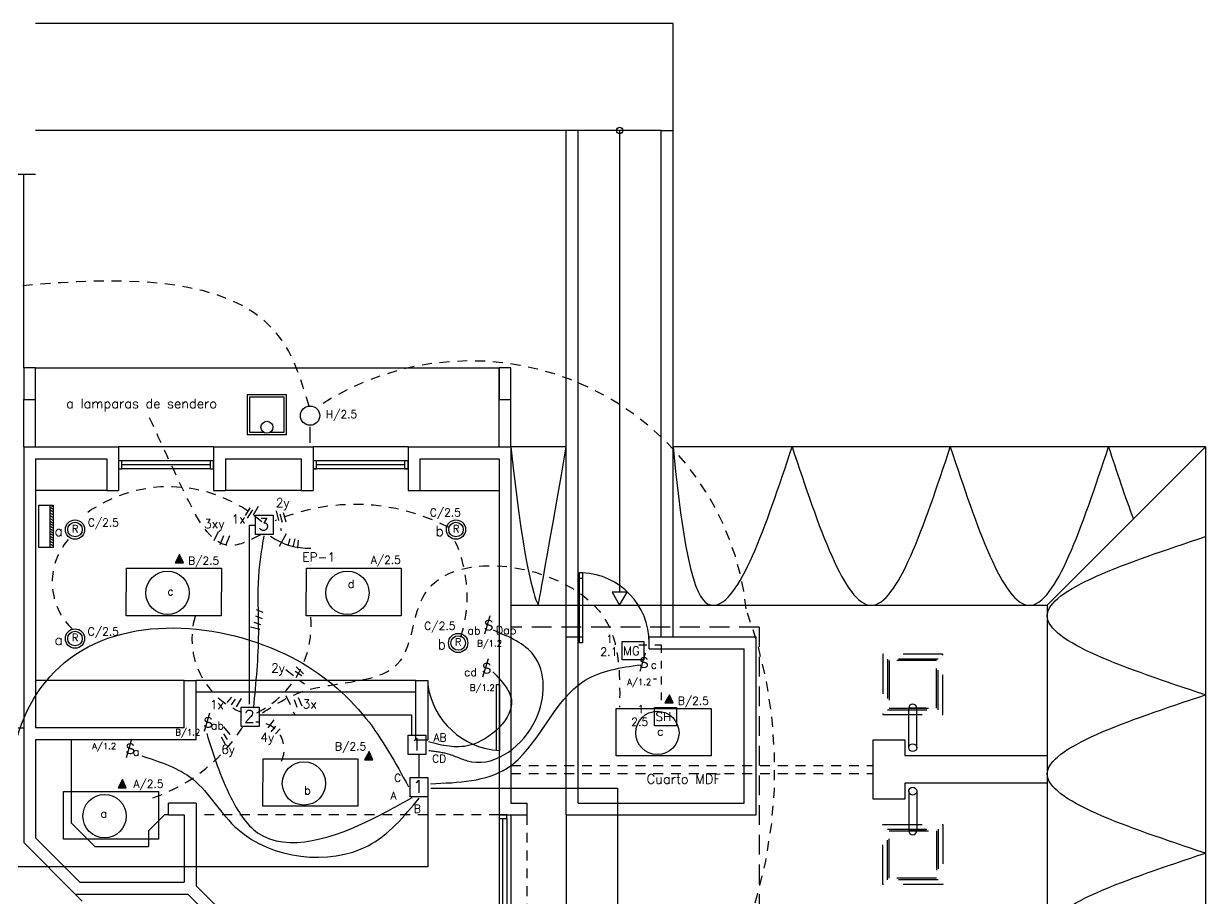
# Model space of a CAD drawing. Extents: x 638.8 to 694.4, y 623.5 to 665.5.
# Drawn here: x 679.41 to 694.35, y 650.94 to 661.99 of the extents above; entities that cross this region are included whole.
import ezdxf

# ---------------------------------------------------------------- set-up
doc = ezdxf.new("R2010")
doc.units = 0
doc.header["$LTSCALE"] = 0.5
doc.header["$MEASUREMENT"] = 0
for name, pattern in [('DASHDOTX2', [2, 1, -0.5, 0, -0.5]), ('DASHED2', [0.375, 0.25, -0.125]), ('HIDDEN', [0.375, 0.25, -0.125]), ('HIDDEN2', [0.1875, 0.125, -0.0625]), ('PHANTOM2', [31.75, 15.875, -3.175, 3.175, -3.175, 3.175, -3.175])]:
    doc.linetypes.add(name, pattern=pattern)
for name, color, linetype in [('AIRE', 5, 'CONTINUOUS'), ('ALUMBRADO', 3, 'CONTINUOUS'), ('columnas', 5, 'CONTINUOUS'), ('LUCES', 170, 'CONTINUOUS'), ('METAL', 6, 'CONTINUOUS'), ('MUEBLES', 6, 'CONTINUOUS'), ('paredes', 1, 'CONTINUOUS'), ('PROYECCIONES', 6, 'HIDDEN'), ('PUERTAS', 6, 'CONTINUOUS'), ('SEÑALES', 4, 'CONTINUOUS'), ('talud', 5, 'CONTINUOUS'), ('texturas', 6, 'CONTINUOUS'), ('TOMAS', 4, 'HIDDEN2'), ('TUBERIA', 3, 'DASHDOTX2'), ('tuberia_alumbrado', 3, 'DASHED2'), ('ventanas', 6, 'CONTINUOUS')]:
    doc.layers.add(name, color=color, linetype=linetype)
doc.styles.add('romans', font='romans.shx')

msp = doc.modelspace()

# ---------------------------------------------------------------- linework, layer by layer
at = {"layer": 'AIRE'}
for p, q in [((679.783, 655.882), (679.743, 655.904)), ((679.743, 655.369), (679.743, 655.903)), ((679.783, 655.852), (679.743, 655.874)), ((679.783, 655.818), (679.743, 655.84)), ((679.783, 655.781), (679.743, 655.803)), ((679.783, 655.746), (679.743, 655.768)), ((679.783, 655.712), (679.743, 655.734)), ((679.783, 655.678), (679.743, 655.7)), ((679.783, 655.645), (679.743, 655.667)), ((679.783, 655.613), (679.743, 655.635)), ((679.783, 655.581), (679.743, 655.603)), ((679.783, 655.55), (679.743, 655.572)), ((679.783, 655.521), (679.743, 655.543)), ((679.783, 655.487), (679.743, 655.509)), ((679.783, 655.457), (679.743, 655.479)), ((679.783, 655.423), (679.743, 655.445)), ((679.783, 655.39), (679.743, 655.412))]:
    msp.add_line(p, q, dxfattribs=at)
msp.add_lwpolyline([(679.601, 655.369), (679.601, 655.904), (679.783, 655.904), (679.783, 655.369)], close=True, dxfattribs=at)
at = {"layer": 'ALUMBRADO', "linetype": 'Continuous'}
msp.add_line((683.029, 656.895), (683.029, 656.693), dxfattribs=at)
at = {"layer": 'ALUMBRADO', "color": 1}
for p, q in [((681.382, 655.28), (681.326, 655.176)), ((681.326, 655.176), (681.429, 655.176)), ((681.429, 655.176), (681.382, 655.28)), ((687.575, 653.509), (687.518, 653.405)), ((687.518, 653.405), (687.622, 653.405)), ((687.622, 653.405), (687.575, 653.509)), ((683.777, 652.791), (683.72, 652.688)), ((683.824, 652.688), (683.777, 652.791)), ((683.72, 652.688), (683.824, 652.688)), ((680.66, 652.437), (680.604, 652.333)), ((680.604, 652.333), (680.707, 652.333)), ((680.707, 652.333), (680.66, 652.437))]:
    msp.add_line(p, q, dxfattribs=at)
at = {"layer": 'ALUMBRADO'}
for points in [[(682.342, 655.778), (682.566, 655.778), (682.566, 655.534), (682.342, 655.534)], [(680.71, 655.107), (681.91, 655.107), (681.909, 654.507), (680.708, 654.507)], [(682.984, 655.107), (684.184, 655.107), (684.182, 654.507), (682.982, 654.507)], [(682.161, 653.351), (682.386, 653.351), (682.386, 653.107), (682.161, 653.107)], [(686.903, 653.336), (688.103, 653.336), (688.101, 652.737), (686.901, 652.737)], [(684.272, 652.998), (684.496, 652.998), (684.496, 652.754), (684.272, 652.754)], [(682.436, 652.699), (683.636, 652.699), (683.634, 652.099), (682.434, 652.099)], [(684.297, 652.464), (684.521, 652.464), (684.521, 652.22), (684.297, 652.22)], [(679.915, 652.285), (681.115, 652.285), (681.113, 651.685), (679.913, 651.685)]]:
    msp.add_lwpolyline(points, close=True, dxfattribs=at)
for centre, radius in [((683.031, 657.036), 0.122), ((680.059, 655.596), 0.122), ((684.876, 655.596), 0.122), ((681.229, 654.797), 0.274), ((683.503, 654.797), 0.274), ((680.059, 654.219), 0.122), ((684.904, 654.163), 0.122), ((687.422, 653.026), 0.274), ((682.954, 652.389), 0.274), ((680.433, 651.975), 0.274)]:
    msp.add_circle(centre, radius, dxfattribs=at)
at = {"layer": 'ALUMBRADO', "color": 1}
for centre in [(680.059, 655.596), (684.876, 655.596), (680.059, 654.219), (684.904, 654.163)]:
    msp.add_circle(centre, 0.0921, dxfattribs=at)
for points in [[(681.326, 655.176), (681.382, 655.28), (681.429, 655.176)], [(687.518, 653.405), (687.575, 653.509), (687.622, 653.405)], [(683.72, 652.688), (683.777, 652.791), (683.824, 652.688)], [(680.604, 652.333), (680.66, 652.437), (680.707, 652.333)]]:
    msp.add_solid(points, dxfattribs=at)
at = {"layer": 'columnas'}
msp.add_lwpolyline([(692.351, 652.74), (692.351, 652.39), (690.551, 652.39), (690.551, 652.19), (690.151, 652.19), (690.151, 652.94), (690.551, 652.94), (690.551, 652.74), (692.351, 652.74)], dxfattribs=at)
at = {"layer": 'LUCES'}
for p, q in [((685.306, 654.506), (685.238, 654.273)), ((687.269, 654.035), (687.201, 653.803)), ((685.281, 653.963), (685.213, 653.731)), ((681.76, 653.278), (681.692, 653.046)), ((680.774, 652.946), (680.706, 652.713))]:
    msp.add_line(p, q, dxfattribs=at)
at = {"layer": 'METAL'}
msp.add_circle((682.485, 656.89), 0.075, dxfattribs=at)
at = {"layer": 'MUEBLES'}
for p, q in [((680.46, 656.09), (679.56, 656.09)), ((682.92, 656.09), (681.96, 656.09)), ((684.42, 656.09), (685.42, 656.09)), ((681.44, 653.69), (679.56, 653.69)), ((680.01, 652.94), (680.01, 651.889)), ((680.308, 651.59), (680.01, 651.889)), ((681.19, 651.99), (680.99, 651.79)), ((681.24, 651.99), (681.19, 651.99)), ((680.99, 651.79), (680.99, 651.59)), ((680.308, 651.59), (680.99, 651.59))]:
    msp.add_line(p, q, dxfattribs=at)
at = {"layer": 'paredes', "color": 6}
for p, q in [((685.42, 656.64), (685.42, 657.64)), ((685.57, 656.64), (685.57, 657.64)), ((679.41, 656.64), (679.41, 657.24)), ((679.56, 656.64), (679.56, 657.24))]:
    msp.add_line(p, q, dxfattribs=at)
at = {"layer": 'paredes'}
for p, q in [((679.41, 656.64), (679.41, 651.64)), ((679.41, 656.64), (680.61, 656.64)), ((680.61, 656.64), (680.61, 656.09)), ((681.81, 656.64), (681.81, 656.09)), ((681.81, 656.64), (683.07, 656.64)), ((683.07, 656.64), (683.07, 656.09)), ((684.27, 656.64), (684.27, 656.09)), ((684.27, 656.64), (685.57, 656.64)), ((685.57, 656.64), (685.57, 652.14)), ((679.56, 656.49), (679.56, 653.54)), ((679.56, 656.49), (680.46, 656.49)), ((680.46, 656.49), (680.46, 656.09)), ((681.96, 656.49), (682.92, 656.49)), ((681.96, 656.49), (681.96, 656.09)), ((682.92, 656.49), (682.92, 656.09)), ((684.42, 656.49), (685.42, 656.49)), ((684.42, 656.49), (684.42, 656.09)), ((685.42, 656.49), (685.42, 651.99)), ((680.46, 656.09), (680.61, 656.09)), ((681.81, 656.09), (681.96, 656.09)), ((682.92, 656.09), (683.07, 656.09)), ((684.27, 656.09), (684.42, 656.09)), ((686.27, 651.99), (686.27, 654.24)), ((686.27, 654.24), (686.42, 654.24)), ((686.42, 652.14), (686.42, 654.24)), ((687.32, 654.24), (688.67, 654.24)), ((687.32, 654.09), (687.32, 654.24)), ((688.67, 651.99), (688.67, 654.24)), ((687.32, 654.09), (688.52, 654.09)), ((688.52, 652.14), (688.52, 654.09)), ((681.44, 653.09), (681.44, 653.69)), ((681.44, 653.69), (681.59, 653.69)), ((681.59, 652.94), (681.59, 653.69)), ((684.37, 652.94), (684.37, 653.69)), ((684.37, 653.69), (684.52, 653.69)), ((684.52, 653.69), (684.52, 652.94)), ((679.56, 653.54), (679.56, 653.09)), ((681.44, 653.09), (679.56, 653.09)), ((679.56, 652.94), (679.56, 651.702)), ((681.59, 652.94), (679.56, 652.94)), ((684.37, 652.94), (684.52, 652.94)), ((681.59, 652.14), (681.24, 652.14)), ((681.24, 651.99), (681.24, 652.14)), ((681.59, 652.14), (681.44, 652.14)), ((681.59, 652.14), (681.59, 651.096)), ((685.57, 652.14), (685.77, 652.14)), ((685.77, 652.14), (685.77, 651.99)), ((686.42, 652.14), (688.52, 652.14)), ((681.24, 651.99), (681.44, 651.99)), ((681.44, 651.99), (681.44, 651.14)), ((685.42, 651.99), (685.77, 651.99)), ((686.27, 651.99), (688.67, 651.99)), ((680.06, 650.99), (679.41, 651.64)), ((680.122, 651.14), (679.56, 651.702)), ((680.122, 651.14), (681.44, 651.14)), ((680.06, 650.99), (681.484, 650.99)), ((684.385, 648.089), (681.484, 650.99)), ((684.491, 648.195), (681.59, 651.096))]:
    msp.add_line(p, q, dxfattribs=at)
for points in [[(679.41, 657.24), (679.56, 657.24), (679.56, 657.64), (679.41, 657.64)], [(685.42, 657.24), (685.57, 657.24), (685.57, 657.64), (685.42, 657.64)]]:
    msp.add_lwpolyline(points, close=True, dxfattribs=at)
at = {"layer": 'PROYECCIONES', "color": 1, "ltscale": 2}
for q in [(685.57, 654.365), (688.708, 632.744)]:
    msp.add_line((688.708, 654.365), q, dxfattribs=at)
at = {"layer": 'PROYECCIONES'}
for p, q in [((685.57, 652.615), (690.151, 652.615)), ((685.57, 652.515), (690.151, 652.515)), ((685.42, 651.99), (681.59, 651.99)), ((685.77, 651.99), (685.77, 649.422)), ((680.307, 650.743), (680.06, 650.99))]:
    msp.add_line(p, q, dxfattribs=at)
at = {"layer": 'PUERTAS'}
for p, q in [((686.435, 655.05), (686.435, 654.165)), ((686.475, 655.05), (686.435, 655.05)), ((686.475, 655.05), (686.475, 654.165)), ((686.475, 654.98), (686.435, 654.98)), ((686.475, 654.235), (686.435, 654.235)), ((686.475, 654.165), (686.435, 654.165))]:
    msp.add_line(p, q, dxfattribs=at)
msp.add_arc((686.433, 654.165), 0.887, 0.0448, 87.3062, dxfattribs=at)
at = {"layer": 'SEÑALES', "color": 5}
for points in [[(686.975, 654.18), (687.252, 654.18), (687.252, 653.948), (686.975, 653.948)], [(687.387, 653.348), (687.664, 653.348), (687.664, 653.116), (687.387, 653.116)]]:
    msp.add_lwpolyline(points, close=True, dxfattribs=at)
at = {"layer": 'talud', "color": 1}
for p, q in [((674.421, 660.09), (679.56, 660.09)), ((679.41, 657.64), (679.41, 660.09)), ((674.571, 653.09), (679.41, 653.09))]:
    msp.add_line(p, q, dxfattribs=at)
at = {"layer": 'talud'}
for p, q in [((686.27, 656.64), (685.57, 656.64)), ((694.351, 656.64), (687.62, 656.64)), ((692.351, 654.64), (694.351, 656.64)), ((694.351, 656.64), (694.351, 629.507)), ((685.57, 654.64), (686.27, 654.64)), ((687.62, 654.64), (692.351, 654.64)), ((692.351, 654.64), (692.351, 631.507))]:
    msp.add_line(p, q, dxfattribs=at)
at = {"layer": 'texturas', "color": 1}
for p, q in [((687.62, 661.99), (679.56, 661.99)), ((687.62, 654.24), (687.62, 661.99)), ((686.27, 660.64), (679.56, 660.64)), ((686.27, 654.24), (686.27, 660.64)), ((686.42, 660.64), (686.27, 660.64)), ((686.42, 654.24), (686.42, 660.64)), ((687.47, 660.64), (686.42, 660.64)), ((686.945, 660.64), (686.945, 654.804)), ((687.47, 654.24), (687.47, 660.64)), ((687.47, 660.64), (687.62, 660.64)), ((686.27, 654.64), (687.62, 654.64)), ((686.27, 651.99), (686.27, 649.912))]:
    msp.add_line(p, q, dxfattribs=at)
at = {"layer": 'texturas', "linetype": 'Continuous'}
msp.add_line((679.56, 657.64), (685.42, 657.64), dxfattribs=at)
at = {"layer": 'texturas'}
for p, q in [((684.27, 656.465), (683.07, 656.465)), ((684.27, 656.365), (683.07, 656.365))]:
    msp.add_line(p, q, dxfattribs=at)
at = {"layer": 'texturas', "color": 1}
msp.add_lwpolyline([(686.945, 654.64), (687.04, 654.804), (686.85, 654.804)], close=True, dxfattribs=at)
msp.add_circle((686.945, 660.64), 0.04, dxfattribs=at)
at = {"layer": 'texturas'}
for points, knots in [([(685.57, 656.64), (685.755, 654.949), (685.92, 654.64), (685.92, 654.64), (686.27, 656.64)], [0.993455, 0.993455, 0.993455, 0.993455, 2.236068, 2.558703, 2.558703, 2.558703, 2.558703]), ([(687.62, 656.64), (687.789, 654.896), (688.29, 654.134), (688.792, 655.64), (689.126, 656.64)], [1.105259, 1.105259, 1.105259, 1.105259, 2.236068, 4.472136, 4.472136, 4.472136, 4.472136])]:
    msp.add_open_spline(points, degree=3, knots=knots, dxfattribs=at)
for points in [[(689.126, 656.64), (690.126, 654.64), (691.126, 656.64)], [(691.126, 656.64), (692.126, 654.64), (693.126, 656.64)], [(694.351, 653.507), (692.351, 654.507), (694.351, 655.507)], [(694.351, 651.507), (692.351, 652.507), (694.351, 653.507)], [(694.351, 649.507), (692.351, 650.507), (694.351, 651.507)]]:
    msp.add_spline(points, degree=3, dxfattribs=at)
msp.add_open_spline([(693.126, 656.64), (693.23, 656.326), (693.335, 656.012), (693.44, 655.729)], degree=3, dxfattribs=at)
at = {"layer": 'TOMAS'}
for p, q in [((687.189, 654.139), (687.47, 654.139)), ((687.47, 654.139), (687.47, 653.35))]:
    msp.add_line(p, q, dxfattribs=at)
at = {"layer": 'TUBERIA', "color": 1}
for p, q in [((690.601, 652.84), (690.601, 653.34)), ((690.818, 653.34), (690.601, 653.34)), ((690.701, 652.84), (690.701, 653.34)), ((690.601, 652.29), (690.601, 651.79)), ((690.701, 652.29), (690.701, 651.79)), ((690.818, 651.79), (690.601, 651.79))]:
    msp.add_line(p, q, dxfattribs=at)
for points in [[(690.271, 653.26), (691.031, 653.26), (691.031, 654.02), (690.271, 654.02)], [(690.331, 653.32), (690.971, 653.32), (690.971, 653.96), (690.331, 653.96)], [(690.351, 653.34), (690.951, 653.34), (690.951, 653.94), (690.351, 653.94)], [(690.271, 651.87), (691.031, 651.87), (691.031, 651.11), (690.271, 651.11)], [(690.331, 651.81), (690.971, 651.81), (690.971, 651.17), (690.331, 651.17)], [(690.351, 651.79), (690.951, 651.79), (690.951, 651.19), (690.351, 651.19)]]:
    msp.add_lwpolyline(points, close=True, dxfattribs=at)
at = {"layer": 'TUBERIA', "color": 1, "linetype": 'Continuous'}
for centre in [(690.651, 652.84), (690.651, 652.29)]:
    msp.add_circle(centre, 0.05, dxfattribs=at)
for centre, start, end in [((690.651, 653.34), 0, 180), ((690.651, 651.79), 180, 0)]:
    msp.add_arc(centre, 0.05, start, end, dxfattribs=at)
at = {"layer": 'tuberia_alumbrado'}
for p, q in [((682.269, 655.873), (682.211, 655.775)), ((682.302, 655.847), (682.23, 655.73)), ((682.374, 655.887), (682.264, 655.695)), ((682.602, 655.832), (682.666, 655.585)), ((682.647, 655.795), (682.68, 655.691)), ((682.693, 655.814), (682.725, 655.691)), ((681.868, 655.567), (681.792, 655.405)), ((681.935, 655.519), (681.878, 655.367)), ((682.011, 655.519), (681.944, 655.347)), ((682.349, 654.586), (682.434, 654.553)), ((682.322, 654.428), (682.406, 654.395)), ((682.341, 654.506), (682.426, 654.473)), ((682.276, 654.369), (682.484, 654.317)), ((682.725, 653.828), (682.959, 653.646)), ((682.855, 653.86), (682.953, 653.769)), ((682.842, 653.808), (682.927, 653.75)), ((682.039, 653.48), (681.98, 653.409)), ((682.084, 653.454), (682.032, 653.383)), ((682.162, 653.461), (682.071, 653.311)), ((682.725, 653.499), (682.842, 653.246)), ((682.829, 653.447), (682.862, 653.35)), ((682.881, 653.473), (682.927, 653.369)), ((681.938, 653.105), (682.075, 652.929)), ((682.575, 653.19), (682.471, 653.054)), ((682.595, 653.112), (682.536, 653.041)), ((682.653, 653.08), (682.595, 653.015)), ((681.906, 652.975), (681.958, 652.884)), ((681.938, 653.014), (681.984, 652.942))]:
    msp.add_line(p, q, dxfattribs=at)
at = {"layer": 'tuberia_alumbrado', "color": 4, "linetype": 'PHANTOM2'}
for p, q in [((682.264, 653.389), (682.264, 655.65)), ((682.264, 655.65), (682.341, 655.65)), ((682.393, 653.254), (684.315, 653.254)), ((684.315, 653.254), (684.315, 653.004)), ((684.407, 652.753), (684.407, 652.47)), ((684.518, 652.212), (684.518, 651.333)), ((684.558, 652.329), (686.919, 652.329)), ((686.919, 652.329), (686.919, 642.028)), ((684.518, 651.333), (674.391, 651.333))]:
    msp.add_line(p, q, dxfattribs=at)
at = {"layer": 'tuberia_alumbrado', "color": 5, "linetype": 'Continuous'}
for p, q in [((682.73, 655.543), (682.641, 655.382)), ((682.776, 655.48), (682.748, 655.385)), ((682.837, 655.48), (682.815, 655.379)), ((682.882, 655.463), (682.871, 655.362))]:
    msp.add_line(p, q, dxfattribs=at)
at = {"layer": 'tuberia_alumbrado'}
for centre, radius, start, end in [((685.057, 654.219), 3.509, 6.1145, 123.6877), ((681.244, 654.356), 1.782, 48.7228, 128.2958), ((683.597, 653.339), 2.575, 62.5641, 113.105), ((680.585, 654.931), 0.815, 138.5869, 227.38), ((683.307, 654.747), 1.71, 342.5961, 24.1414), ((683.043, 652.565), 5.865, 308.1252, 20.2324), ((682.538, 654.216), 1.001, 163.685, 249.0658), ((681.81, 654.387), 1.235, 296.3652, 6.2036), ((680.348, 654.257), 2.165, 288.7016, 329.6113), ((682.362, 652.82), 0.342, 333.8213, 92.7131)]:
    msp.add_arc(centre, radius, start, end, dxfattribs=at)
at = {"layer": 'tuberia_alumbrado', "color": 5, "linetype": 'Continuous'}
msp.add_arc((683.011, 656.199), 0.838, 235.0631, 271.908, dxfattribs=at)
at = {"layer": 'tuberia_alumbrado'}
for points in [[(683.019, 657.154), (682.674, 657.992), (679.881, 658.716), (675.823, 658.314), (673.117, 658.257), (670.991, 657.2)], [(682.403, 655.529), (682.021, 655.395), (681.439, 656.072), (680.981, 657.055)], [(682.431, 653.281), (682.936, 653.549), (684.173, 653.94), (684.482, 654.784), (686.687, 654.568), (686.944, 653.353)]]:
    msp.add_spline(points, degree=3, dxfattribs=at)
at = {"layer": 'tuberia_alumbrado', "color": 5, "linetype": 'PHANTOM2'}
msp.add_spline([(682.446, 655.519), (682.377, 654.984), (682.377, 654.289), (682.314, 653.35)], degree=3, dxfattribs=at)
at = {"layer": 'tuberia_alumbrado', "color": 4, "linetype": 'Continuous'}
msp.add_spline([(679.287, 651.966), (679.276, 652.717), (679.926, 653.915), (682.796, 653.983), (683.738, 653.21), (684.276, 652.347)], degree=3, dxfattribs=at)
at = {"layer": 'tuberia_alumbrado', "color": 4, "linetype": 'PHANTOM2'}
for points in [[(684.532, 652.804), (684.774, 652.762), (685.075, 652.662), (685.885, 653.196), (685.86, 654.006), (685.351, 654.323)], [(684.554, 652.385), (685.522, 652.581), (686.511, 653.693), (687.212, 653.889)], [(685.342, 653.797), (685.576, 653.446), (685.05, 652.87), (684.532, 652.912)], [(681.724, 653.019), (682.029, 652.212), (682.368, 651.765), (683.82, 651.939), (684.322, 652.212)], [(680.905, 652.736), (681.549, 652.441), (682.117, 651.808), (683.765, 651.601), (684.41, 652.201)]]:
    msp.add_spline(points, degree=3, dxfattribs=at)
at = {"layer": 'ventanas', "color": 6}
for p, q in [((681.81, 656.64), (680.61, 656.64)), ((684.27, 656.64), (683.07, 656.64)), ((681.766, 656.465), (680.653, 656.465)), ((681.766, 656.415), (680.653, 656.415)), ((681.766, 656.365), (680.653, 656.365)), ((684.226, 656.415), (683.113, 656.415))]:
    msp.add_line(p, q, dxfattribs=at)
at = {"layer": 'ventanas'}
for p, q in [((684.37, 653.69), (681.59, 653.69)), ((687.373, 653.712), (687.413, 653.712)), ((684.37, 653.54), (681.59, 653.54)), ((685.385, 653.64), (685.385, 652.805)), ((685.385, 653.64), (685.425, 653.64)), ((685.425, 653.64), (685.425, 652.805)), ((685.42, 651.99), (685.42, 649.845)), ((685.47, 649.889), (685.47, 651.946)), ((685.52, 651.946), (685.52, 649.889)), ((685.57, 651.99), (685.57, 649.845))]:
    msp.add_line(p, q, dxfattribs=at)
at = {"layer": 'ventanas', "color": 6}
for points in [[(682.235, 656.799), (682.735, 656.799), (682.735, 657.299), (682.235, 657.299)], [(680.609, 656.465), (680.609, 656.365), (680.653, 656.365), (680.653, 656.465)], [(681.766, 656.465), (681.766, 656.365), (681.81, 656.365), (681.81, 656.465)], [(683.069, 656.465), (683.069, 656.365), (683.113, 656.365), (683.113, 656.465)], [(684.226, 656.465), (684.226, 656.365), (684.27, 656.365), (684.27, 656.465)]]:
    msp.add_lwpolyline(points, close=True, dxfattribs=at)
msp.add_lwpolyline([(682.528, 656.829), (682.705, 656.829), (682.705, 657.269), (682.265, 657.269), (682.265, 656.829), (682.441, 656.829)], dxfattribs=at)
at = {"layer": 'ventanas'}
msp.add_lwpolyline([(685.52, 651.946), (685.52, 651.99), (685.42, 651.99), (685.42, 651.946)], close=True, dxfattribs=at)
msp.add_arc((685.479, 653.772), 0.969, 187.8324, 266.7641, dxfattribs=at)

# ---------------------------------------------------------------- texts
at = {"layer": 'ALUMBRADO', "color": 1, "style": 'romans'}
for s, height, p in [('a lamparas de sendero', 0.12, (679.947, 657.129)), ('H/2.5', 0.0987, (683.23, 657.005)), ('2y', 0.1139, (682.598, 655.879)), ('1x', 0.1139, (682.038, 655.671)), ('C/2.5', 0.0987, (684.546, 655.763)), ('R', 0.0929, (680.018, 655.561)), ('C/2.5', 0.0987, (680.22, 655.636)), ('3xy', 0.1139, (681.691, 655.612)), ('3', 0.158, (682.377, 655.584)), ('b', 0.128, (684.618, 655.515)), ('R', 0.0929, (684.836, 655.561)), ('B/2.5', 0.0987, (681.488, 655.154)), ('A/2.5', 0.0987, (683.798, 655.164)), ('d', 0.102, (683.509, 654.858)), ('c', 0.102, (681.228, 654.765)), ('C/2.5', 0.0987, (684.475, 654.33)), ('R', 0.0929, (680.018, 654.184)), ('C/2.5', 0.0987, (680.219, 654.259)), ('ab', 0.1023, (685.02, 654.27)), ('Dab', 0.1023, (685.381, 654.273)), ('b', 0.128, (684.645, 654.082)), ('R', 0.0929, (684.863, 654.128)), ('B/1.2', 0.0789, (685.144, 654.119)), ('2y', 0.1139, (682.539, 653.791)), ('cd', 0.1023, (684.979, 653.744)), ('c', 0.102, (687.338, 653.837)), ('A/1.2', 0.0789, (687.041, 653.631)), ('B/1.2', 0.0789, (685.052, 653.559)), ('1x', 0.1139, (681.763, 653.327)), ('3x', 0.1139, (682.936, 653.336)), ('B/2.5', 0.0987, (687.68, 653.383)), ('2', 0.158, (682.196, 653.157)), ('B/1.2', 0.0789, (681.328, 652.995)), ('ab', 0.1023, (681.776, 653.07)), ('4y', 0.1139, (682.402, 652.913)), ('1', 0.158, (684.307, 652.804)), ('AB', 0.0987, (684.592, 652.919)), ('c', 0.102, (687.42, 652.995)), ('A/1.2', 0.0789, (680.276, 652.82)), ('a', 0.102, (680.79, 652.738)), ('6y', 0.1139, (681.907, 652.761)), ('B/2.5', 0.0987, (683.346, 652.806)), ('CD', 0.0987, (684.575, 652.652)), ('C', 0.0987, (684.094, 652.409)), ('Cuarto MDF', 0.12, (687.287, 652.384)), ('A/2.5', 0.0987, (680.799, 652.334)), ('b', 0.102, (682.957, 652.25)), ('1', 0.158, (684.332, 652.27)), ('A', 0.0987, (684.049, 652.185)), ('B', 0.0987, (684.341, 652.018)), ('a', 0.102, (680.382, 651.956))]:
    msp.add_text(s, height=height, dxfattribs=at).set_placement(p)
at = {"layer": 'ALUMBRADO', "color": 5, "style": 'romans'}
for p in [(679.8, 655.515), (679.8, 654.138)]:
    msp.add_text('a', height=0.128, dxfattribs=at).set_placement(p)
at = {"layer": 'LUCES'}
for p in [(685.228, 654.319), (687.191, 653.848), (685.203, 653.776), (681.681, 653.091), (680.696, 652.759)]:
    msp.add_text('S', height=0.136, dxfattribs=at).set_placement(p)
at = {"layer": 'SEÑALES', "color": 1, "style": 'romans'}
for s, p in [('MG', (686.987, 654.009)), ('SH', (687.399, 653.178))]:
    msp.add_text(s, height=0.1101, dxfattribs=at).set_placement(p)
at = {"layer": 'TOMAS', "color": 1, "style": 'romans'}
for s, height, p in [('EP-1', 0.1125, (682.933, 655.192)), ('1', 0.102, (686.774, 654.163)), ('2.1', 0.1022, (686.7, 654.002)), ('1', 0.102, (687.171, 653.277)), ('2.5', 0.1022, (687.089, 653.115))]:
    msp.add_text(s, height=height, dxfattribs=at).set_placement(p)

doc.saveas('drawing.dxf')
